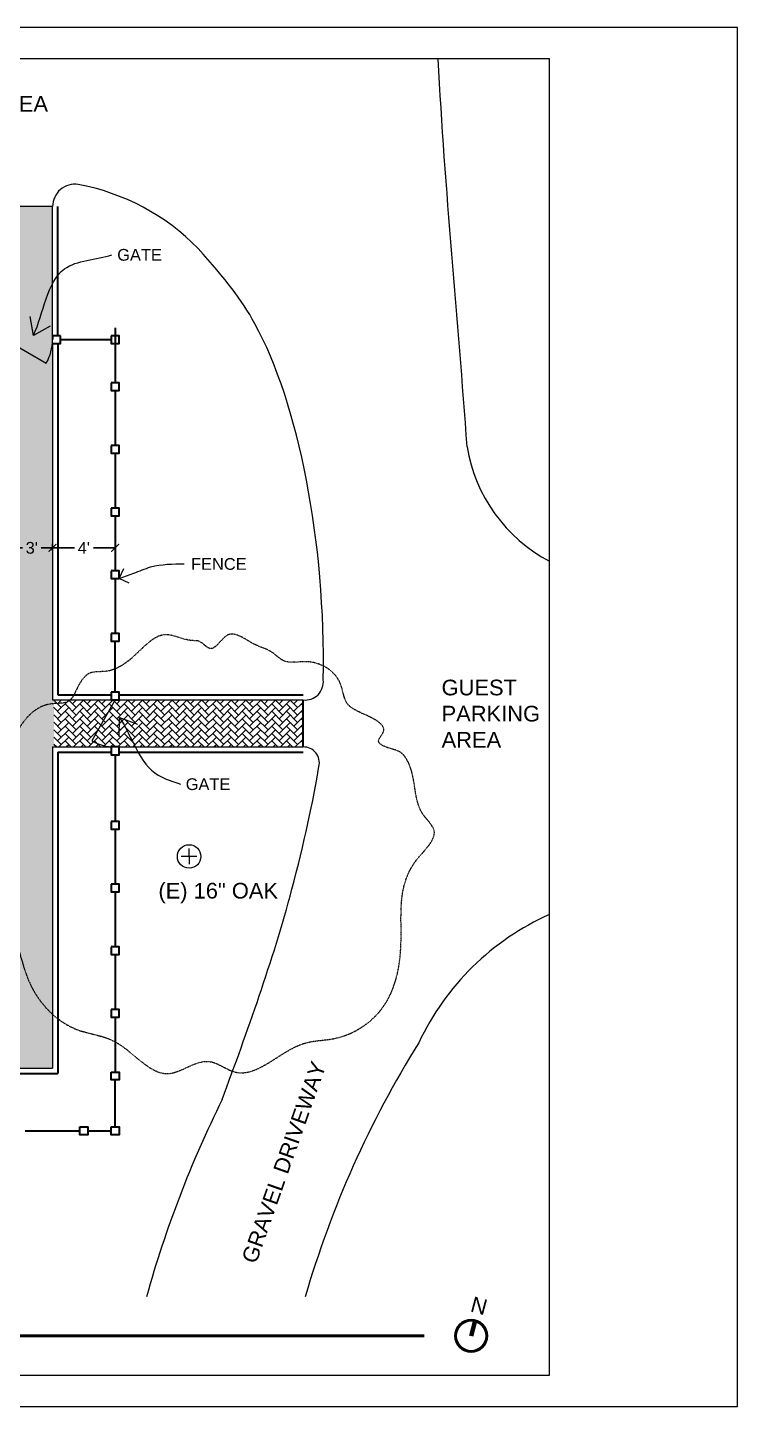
# Model space of a CAD drawing. Header units: inches. Extents: x -4969 to 16721, y 2489 to 24693.
# Drawn here: x 16177 to 16721, y 18000 to 19056 of the extents above; entities that cross this region are included whole.
import ezdxf

# ---------------------------------------------------------------- set-up
doc = ezdxf.new("R2010")
doc.units = ezdxf.units.IN
doc.header["$MEASUREMENT"] = 0
doc.linetypes.add('HIDDEN2', pattern=[0.1875, 0.125, -0.0625])
doc.layers.get('0').update_dxf_attribs({"lineweight": 5})
doc.layers.add('0-NPLT', color=1, linetype='Continuous', plot=False)
for name, color, linetype, lineweight in [('1', 1, 'Continuous', 9), ('2', 6, 'Continuous', 20), ('3', 3, 'Continuous', 30), ('5', 4, 'Continuous', 50), ('A-DIMSx', 7, 'Continuous', 9), ('A-TEXT', 7, 'Continuous', 20), ('A-TEXTx', 7, 'Continuous', 20), ('L-PLNT', 7, 'Continuous', 20)]:
    doc.layers.add(name, color=color, linetype=linetype, lineweight=lineweight)
doc.styles.get("Standard").update_dxf_attribs({"font": 'Arial.ttf'})
doc.dimstyles.get("Standard").update_dxf_attribs({"dimtxt": 3, "dimasz": 2, "dimexe": 0.03125, "dimexo": 0.0625, "dimgap": 0.03125, "dimtad": 0, "dimtoh": 1, "dimdec": 4, "dimlfac": 0.99985, "dimzin": 0, "dimdsep": 46, "dimlunit": 4, "dimtxsty": 'Standard', "dimblk": 'ARCHTICK', "dimblk1": 'ARCHTICK', "dimblk2": 'ARCHTICK', "dimcen": 0.09, "dimclrt": 256, "dimadec": 0, "dimazin": 0, "dimtfac": 1, "dimtdec": 4, "dimtofl": 0, "dimtmove": 0, "dimatfit": 3, "dimfxl": 1, "dimtolj": 1, "dimtzin": 0, "dimarcsym": 0})
pattern_1 = [(45, (8269.5746, 0), (4e-16, 5.65685425), [12, -4]), (135, (8272.403, 2.8284), (4e-16, 5.65685425), [12, -4])]

# ---------------------------------------------------------------- blocks, each defined once
blk = doc.blocks.new('_ArchTick')
at = {"color": 0, "linetype": 'ByBlock', "lineweight": 0, "const_width": 0.15}
blk.add_lwpolyline([(-0.5, -0.5), (0.5, 0.5)], dxfattribs=at)
blk = doc.blocks.new('_Open90')
at = {"color": 0, "linetype": 'ByBlock', "lineweight": -2}
for p, q in [((0, 0), (-1, 0)), ((-0.5, 0.5), (0, 0)), ((0, 0), (-0.5, -0.5))]:
    blk.add_line(p, q, dxfattribs=at)
blk = doc.blocks.new('*D739')
at = {"layer": 'A-DIMSx', "color": 0, "lineweight": -2, "ltscale": 0.25, "transparency": 16777216}
for p, q in [((16160.6, 18659.6), (16160.6, 18654)), ((16196.6, 18654.7), (16196.6, 18660)), ((16160.6, 18657), (16173.6, 18657)), ((16196.6, 18657), (16187.8, 18657))]:
    blk.add_line(p, q, dxfattribs=at)
at = {"layer": 'Defpoints', "color": 0, "ltscale": 0.25, "transparency": 16777216}
for p in [(16160.6, 18662.6), (16160.6, 18657), (16196.6, 18651.7)]:
    blk.add_point(p, dxfattribs=at)
at = {"layer": 'A-DIMSx', "color": 0, "lineweight": -2, "ltscale": 0.25, "transparency": 16777216, "xscale": 6, "yscale": 6, "zscale": 6, "rotation": 180}
blk.add_blockref('_ArchTick', (16160.6, 18657), dxfattribs=at)
at = {"layer": 'A-DIMSx', "color": 0, "lineweight": -2, "ltscale": 0.25, "transparency": 16777216, "xscale": 6, "yscale": 6, "zscale": 6}
blk.add_blockref('_ArchTick', (16196.6, 18657), dxfattribs=at)
at = {"layer": 'A-DIMSx', "ltscale": 0.25, "transparency": 16777216, "insert": (16180.7, 18657), "char_height": 9, "attachment_point": 5}
blk.add_mtext("\\A1;3'", dxfattribs=at)
blk = doc.blocks.new('*D740')
at = {"layer": 'A-DIMSx', "color": 0, "lineweight": -2, "ltscale": 0.25, "transparency": 16777216}
for p, q in [((16196.6, 18654.7), (16196.6, 18660)), ((16244.6, 18660.5), (16244.6, 18654)), ((16196.6, 18657), (16213.3, 18657)), ((16244.6, 18657), (16227.9, 18657))]:
    blk.add_line(p, q, dxfattribs=at)
at = {"layer": 'Defpoints', "color": 0, "ltscale": 0.25, "transparency": 16777216}
for p in [(16244.6, 18663.5), (16196.6, 18651.7), (16244.6, 18657)]:
    blk.add_point(p, dxfattribs=at)
at = {"layer": 'A-DIMSx', "color": 0, "lineweight": -2, "ltscale": 0.25, "transparency": 16777216, "xscale": 6, "yscale": 6, "zscale": 6, "rotation": 180}
blk.add_blockref('_ArchTick', (16196.6, 18657), dxfattribs=at)
at = {"layer": 'A-DIMSx', "color": 0, "lineweight": -2, "ltscale": 0.25, "transparency": 16777216, "xscale": 6, "yscale": 6, "zscale": 6}
blk.add_blockref('_ArchTick', (16244.6, 18657), dxfattribs=at)
at = {"layer": 'A-DIMSx', "ltscale": 0.25, "transparency": 16777216, "insert": (16220.6, 18657), "char_height": 9, "attachment_point": 5}
blk.add_mtext("\\A1;4'", dxfattribs=at)
blk = doc.blocks.new('BORDER 11X17')
at = {"layer": '0-NPLT', "lineweight": 9, "ltscale": 0.1}
blk.add_lwpolyline([(29864.74, -10461.77), (29048.74, -10461.77), (29048.74, -10989.77), (29864.74, -10989.77), (29864.74, -10461.77)], dxfattribs=at)
blk.add_lwpolyline([(29792.74, -10473.77), (29078.74, -10473.77), (29078.74, -10977.77), (29792.74, -10977.77)], close=True, dxfattribs=at)

msp = doc.modelspace()

# ---------------------------------------------------------------- hatches: boundary and pattern name
at = {"layer": '1', "ltscale": 0.25}
h = msp.add_hatch(dxfattribs=at)
h.set_pattern_fill('AR-HBONE', color=256, style=0)
h.set_pattern_definition(pattern_1)
h.paths.add_polyline_path([(16196.5869166, 18825.542813), (16196.5869166, 18831.542813), (16196.5869166, 18918.542813), (16160.5869166, 18918.542813), (16160.5869166, 18831.542813), (16160.5869166, 18825.542813), (16160.5869166, 18780.542813), (16160.5869166, 18744.542813), (16160.5869166, 18294.542813), (15866.0819205, 18294.542813), (15866.0819205, 18322.6678125), (15806.0819205, 18322.6678125), (15806.0819205, 18258.542813), (16196.5869166, 18258.542813), (16196.5869166, 18504.542813), (16197.5869166, 18504.542813), (16197.5869166, 18540.542813), (16196.5869166, 18540.542813)])
h = msp.add_hatch(dxfattribs=at)
h.set_pattern_fill('AR-HBONE', color=256, style=0)
h.set_pattern_definition(pattern_1)
h.paths.add_polyline_path([(16388.5538039, 18540.542813), (16197.5869166, 18540.542813), (16197.5869166, 18504.542813), (16388.5538039, 18504.542813)])

# ---------------------------------------------------------------- linework, layer by layer
at = {"layer": '0-NPLT', "lineweight": 9, "ltscale": 0.1}
msp.add_lwpolyline([(16577.3246808, 19031.5008975), (15149.3246808, 19031.5008975), (15149.3246808, 18023.5008975), (16577.3246808, 18023.5008975)], close=True, dxfattribs=at)
at = {"layer": '1'}
for p, q in [((16196.5869166, 18819.542813), (16196.5869166, 18918.542813)), ((16196.5869166, 18813.542813), (16196.5869166, 18540.542813)), ((16196.5869166, 18540.542813), (16388.5538039, 18540.542813)), ((16196.5869166, 18504.542813), (16388.5538039, 18504.542813)), ((16196.5869166, 18504.542813), (16196.5869166, 18258.542813)), ((15806.0819205, 18258.542813), (16196.5869166, 18258.542813))]:
    msp.add_line(p, q, dxfattribs=at)
at = {"layer": '2'}
msp.add_line((16196.5869166, 18918.542813), (16160.5869166, 18918.542813), dxfattribs=at)
at = {"layer": '2', "ltscale": 0.25}
for p, q in [((16160.5869166, 18816.542813), (16191.7638311, 18798.542813)), ((16244.5869166, 18540.542813), (16226.5869166, 18509.3658985))]:
    msp.add_line(p, q, dxfattribs=at)
at = {"layer": '2'}
for centre, radius, start, end in [((16213.8848243, 18918.2485323), 17.3004108, 82.2551355707, 179.025349357), ((16184.5341262, 18765.418872), 172.8997565, 44.3851169837, 79.4414666555), ((16634.0539843, 18754.1491228), 121.4427107, 189.3491568196, 242.1519633914), ((16390.0308266, 18554.5097169), 14.0447855, 263.9633150623, 6.3104239216), ((16388.8282934, 18492.331186), 12.2147116, 347.103640113, 91.2876615147), ((16659.3812355, 18192.5194848), 201.2503716, 114.0625474256, 154.8753755086), ((17139.0582639, 17865.2256194), 780.0320047, 148.0529503907, 163.7468430483), ((17078.2280841, 17859.3881807), 840, 153.4817884927, 164.5230705385)]:
    msp.add_arc(centre, radius, start, end, dxfattribs=at)
at = {"layer": '2', "ltscale": 0.25}
for centre, start, end in [((16160.5869166, 18816.542813), 330, 0), ((16244.5869166, 18540.542813), 240, 270)]:
    msp.add_arc(centre, 36, start, end, dxfattribs=at)
at = {"layer": '2'}
msp.add_open_spline([(16514.2244329, 18734.4207019), (16507.3242344, 18832.0246273), (16497.2918762, 18931.4664817), (16492.0344554, 19031.5008975)], degree=3, dxfattribs=at)
for points, knots in [([(16403.9905145, 18556.0534515), (16406.0372687, 18661.2615434), (16378.4724663, 18801.1840986), (16329.4280856, 18862.4211194), (16308.0976977, 18886.3584007)], [347.0778230212, 347.0778230212, 347.0778230212, 347.0778230212, 654.4311270147, 750.8732207441, 750.8732207441, 750.8732207441, 750.8732207441]), ([(16326.6023907, 18234.4332675), (16345.8676459, 18287.1567829), (16376.8848858, 18372.0421327), (16396.5855863, 18464.7343925), (16400.7348934, 18489.6050067)], [0, 0, 0, 0, 169.7563721545, 273.3093363629, 273.3093363629, 273.3093363629, 273.3093363629])]:
    msp.add_open_spline(points, degree=3, knots=knots, dxfattribs=at)
at = {"layer": '3', "ltscale": 0.25}
for p, q in [((16200.5869166, 18819.542813), (16200.5869166, 18918.542813)), ((16244.5869166, 18825.542813), (16244.5869166, 18783.542813)), ((16200.5869166, 18813.542813), (16200.5869166, 18544.542813)), ((16202.5869166, 18816.542813), (16241.5869166, 18816.542813)), ((16244.5869166, 18777.542813), (16244.5869166, 18735.542813)), ((16244.5869166, 18729.542813), (16244.5869166, 18687.542813)), ((16244.5869166, 18681.542813), (16244.5869166, 18639.542813)), ((16244.5869166, 18633.542813), (16244.5869166, 18591.542813)), ((16244.5869166, 18546.542813), (16244.5869166, 18585.542813)), ((16200.5869166, 18544.542813), (16241.5869166, 18544.542813)), ((16247.5869166, 18544.542813), (16388.5538039, 18544.542813)), ((16388.5538039, 18504.542813), (16388.5538039, 18540.542813)), ((16200.5869166, 18500.542813), (16241.5869166, 18500.542813)), ((16200.5869166, 18500.542813), (16200.5869166, 18254.542813)), ((16244.5869166, 18498.542813), (16244.5869166, 18447.542813)), ((16247.5869166, 18500.542813), (16388.5538039, 18500.542813)), ((16244.5869166, 18441.542813), (16244.5869166, 18399.542813)), ((16244.5869166, 18393.542813), (16244.5869166, 18351.542813)), ((16244.5869166, 18345.542813), (16244.5869166, 18303.542813)), ((16244.5869166, 18297.542813), (16244.5869166, 18255.542813)), ((15802.0819205, 18254.542813), (16200.5869166, 18254.542813)), ((16244.5869166, 18213.542813), (16244.5869166, 18249.542813)), ((16175.5538039, 18210.542813), (16217.5538039, 18210.542813)), ((16223.5538039, 18210.542813), (16241.5869166, 18210.542813))]:
    msp.add_line(p, q, dxfattribs=at)
for points in [[(16202.5869166, 18819.542813), (16196.5869166, 18819.542813), (16196.5869166, 18816.542813)], [(16196.5869166, 18813.542813), (16202.5869166, 18813.542813), (16202.5869166, 18819.542813)], [(16241.5869166, 18819.542813), (16241.5869166, 18813.542813), (16247.5869166, 18813.542813), (16247.5869166, 18819.542813), (16241.5869166, 18819.542813)], [(16241.5869166, 18783.542813), (16241.5869166, 18777.542813), (16247.5869166, 18777.542813), (16247.5869166, 18783.542813), (16241.5869166, 18783.542813)], [(16241.5869166, 18735.542813), (16241.5869166, 18729.542813), (16247.5869166, 18729.542813), (16247.5869166, 18735.542813), (16241.5869166, 18735.542813)], [(16241.5869166, 18687.542813), (16241.5869166, 18681.542813), (16247.5869166, 18681.542813), (16247.5869166, 18687.542813), (16241.5869166, 18687.542813)], [(16241.5869166, 18639.542813), (16241.5869166, 18633.542813), (16247.5869166, 18633.542813), (16247.5869166, 18639.542813), (16241.5869166, 18639.542813)], [(16241.5869166, 18591.542813), (16241.5869166, 18585.542813), (16247.5869166, 18585.542813), (16247.5869166, 18591.542813), (16241.5869166, 18591.542813)], [(16241.5869166, 18546.542813), (16241.5869166, 18540.542813), (16247.5869166, 18540.542813), (16247.5869166, 18546.542813), (16241.5869166, 18546.542813)], [(16241.5869166, 18504.542813), (16241.5869166, 18498.542813), (16247.5869166, 18498.542813), (16247.5869166, 18504.542813), (16241.5869166, 18504.542813)], [(16241.5869166, 18447.542813), (16241.5869166, 18441.542813), (16247.5869166, 18441.542813), (16247.5869166, 18447.542813), (16241.5869166, 18447.542813)], [(16241.5869166, 18399.542813), (16241.5869166, 18393.542813), (16247.5869166, 18393.542813), (16247.5869166, 18399.542813), (16241.5869166, 18399.542813)], [(16241.5869166, 18351.542813), (16241.5869166, 18345.542813), (16247.5869166, 18345.542813), (16247.5869166, 18351.542813), (16241.5869166, 18351.542813)], [(16241.5869166, 18303.542813), (16241.5869166, 18297.542813), (16247.5869166, 18297.542813), (16247.5869166, 18303.542813), (16241.5869166, 18303.542813)], [(16241.5869166, 18255.542813), (16247.5869166, 18255.542813), (16247.5869166, 18249.542813), (16241.5869166, 18249.542813), (16241.5869166, 18255.542813)], [(16217.5538039, 18213.542813), (16223.5538039, 18213.542813), (16223.5538039, 18207.542813), (16217.5538039, 18207.542813), (16217.5538039, 18213.542813)], [(16241.5869166, 18213.542813), (16247.5869166, 18213.542813), (16247.5869166, 18207.542813), (16241.5869166, 18207.542813), (16241.5869166, 18213.542813)]]:
    msp.add_lwpolyline(points, dxfattribs=at)
at = {"layer": '5', "ltscale": 0.1}
for p, q in [((16516.8347595, 18053.6510923), (16519.9405881, 18065.2422022)), ((16517.3177224, 18053.5216827), (16520.423551, 18065.1127927)), ((16517.8006853, 18053.3922732), (16520.9065139, 18064.9833831)), ((15197.3177224, 18053.5216827), (16481.3177224, 18053.5216827))]:
    msp.add_line(p, q, dxfattribs=at)
msp.add_circle((16517.3177224, 18053.5216827), 12, dxfattribs=at)
at = {"layer": 'A-TEXTx'}
msp.add_open_spline([(16258.8552676, 18637.6688601), (16263.1486981, 18639.2409532), (16275.3084095, 18644.7401233), (16288.9188553, 18644.7190541), (16297.5631224, 18644.7190541)], degree=3, knots=[0, 0, 0, 0, 13.7166030378, 39.6494043676, 39.6494043676, 39.6494043676, 39.6494043676], dxfattribs=at)
at = {"layer": 'L-PLNT', "ltscale": 0.1}
for p, q in [((16307.2262641, 18420.705371), (16295.2262641, 18420.705371)), ((16301.2262641, 18420.705371), (16301.2262641, 18426.705371)), ((16301.2262641, 18420.705371), (16301.2262641, 18414.705371))]:
    msp.add_line(p, q, dxfattribs=at)
msp.add_circle((16301.2262641, 18420.705371), 9, dxfattribs=at)
at = {"layer": 'L-PLNT', "linetype": 'HIDDEN2', "ltscale": 0.005}
msp.add_open_spline([(16307.4393927, 18585.807927), (16304.9898977, 18585.931188), (16296.8198858, 18586.342311), (16279.3284212, 18595.3970345), (16260.5755259, 18574.3357046), (16242.7617676, 18560.9111709), (16222.4895884, 18563.1915991), (16215.6633272, 18550.3281868), (16209.7117277, 18537.0556382), (16181.11994, 18540.4441332), (16164.5473134, 18509.9930484), (16157.3306041, 18484.5746352), (16160.4436162, 18462.1400786), (16145.6198962, 18435.0572835), (16143.2944256, 18395.328193), (16170.1529538, 18362.5943116), (16175.029968, 18319.0246043), (16208.4798084, 18285.8736979), (16251.2314977, 18282.5712127), (16279.2459789, 18241.0578949), (16313.3765455, 18270.8901404), (16346.9845673, 18243.1440099), (16377.5560527, 18280.3391838), (16419.7539079, 18279.3648118), (16450.2951855, 18299.2747458), (16462.2053928, 18331.1827676), (16464.9608322, 18369.532136), (16460.067909, 18408.4408176), (16495.971271, 18437.5469984), (16475.3309416, 18455.7546687), (16474.8389794, 18477.0590678), (16467.2862959, 18502.1977566), (16453.0537734, 18503.2373841), (16444.0678499, 18508.8832299), (16456.8512095, 18520.6439929), (16434.6270464, 18529.4580529), (16419.7079253, 18537.2735724), (16418.412834, 18560.1860405), (16395.6308773, 18572.955911), (16374.8901277, 18567.2727467), (16364.0692118, 18579.0627909), (16349.0923286, 18582.3769932), (16330.9643462, 18598.2971691), (16318.8647179, 18573.4602599), (16311.1603539, 18585.4301306), (16307.223126, 18585.8336306), (16307.1147198, 18585.8447404)], degree=3, knots=[0, 0, 0, 0, 7.389337939, 24.6462959619, 52.3336691463, 78.8576714233, 90.5396736919, 107.5852217564, 117.1314534926, 131.0143618161, 180.8897264884, 199.7850248523, 211.455763629, 247.0645364511, 289.2090157661, 321.3763764552, 368.8655445351, 417.0527280981, 446.6892199703, 495.616345271, 527.4055185742, 548.1632946962, 605.738693292, 629.7426929183, 674.097996099, 703.0979373572, 729.193481421, 789.4061939322, 816.5709824797, 831.1855859678, 858.1173409593, 882.9901915203, 895.3618854622, 900.7378530776, 908.4685807242, 930.7242357077, 944.3979216285, 960.8005924981, 991.4901174729, 1007.9575700763, 1019.6314547034, 1034.8149706662, 1056.2485381631, 1072.7967055423, 1084.3373814844, 1084.6641347537, 1084.6641347537, 1084.6641347537, 1084.6641347537], dxfattribs=at)

# ---------------------------------------------------------------- block references
at = {"ltscale": 0.1, "xscale": 2, "yscale": 2, "zscale": 2}
msp.add_blockref('BORDER 11X17', (-43008.1537846, 39979.0450796), dxfattribs=at)
at = {"layer": 'A-TEXTx', "xscale": 12, "yscale": 12, "zscale": 12, "rotation": 200.11083405023}
msp.add_blockref('_Open90', (16247.5869166, 18633.542813), dxfattribs=at)

# ---------------------------------------------------------------- texts
at = {"ltscale": 0.1, "insert": (16523.3835354, 18076.6003394), "char_height": 12, "width": 22.301156179, "attachment_point": 5, "rotation": 345}
msp.add_mtext('{N}', dxfattribs=at)
at = {"layer": 'A-TEXT'}
msp.add_text('FENCE', height=9, dxfattribs=at).set_placement((16302.6929286, 18640.2190541))
at = {"layer": 'A-TEXT', "ltscale": 0.25, "char_height": 12, "attachment_point": 4}
for s, insert, width in [('PARKING AREA', (16067.384278, 18997.0477778), 221.839110092), ('GUEST \\PPARKING\\PAREA', (16494.6663363, 18530.0765799), 80.594355222), ('{(E) 16" OAK}', (16277.7031385, 18392.673699), 221.839110092)]:
    msp.add_mtext(s, dxfattribs=dict(at, insert=insert, width=width))
at = {"layer": 'A-TEXT', "ltscale": 0.25, "char_height": 9, "attachment_point": 4}
for insert in [(16246.1459626, 18881.3958797), (16298.6386403, 18475.9954189)]:
    msp.add_mtext('{GATE}', dxfattribs=dict(at, insert=insert))
at = {"layer": 'A-TEXT', "ltscale": 0.25, "insert": (16346.9002886, 18110.0535371), "char_height": 12, "width": 221.839110092, "attachment_point": 4, "rotation": 70.5503856931}
msp.add_mtext('{GRAVEL DRIVEWAY}', dxfattribs=at)

# ---------------------------------------------------------------- dimensions: what is measured, and where the dimension line sits
at = {"layer": 'A-DIMSx', "ltscale": 0.25}
dim = msp.add_linear_dim(base=(16160.5819205, 18657.0042282), p1=(16196.5819205, 18651.6678558), p2=(16160.5819205, 18662.5956175), dimstyle='Standard', override={"dimscale": 0.5, "dimtxt": 18, "dimasz": 12, "dimexe": 6, "dimexo": 6, "dimgap": 6, "dimlfac": -47.9928, "dimtmove": 1}, dxfattribs=at)
dim.commit()
dim.dimension.update_dxf_attribs({"geometry": '*D739', "text_midpoint": (16180.7064993, 18657.0042282), "dimtype": 160})
dim = msp.add_linear_dim(base=(16244.5819205, 18657.0042282), p1=(16196.5819205, 18651.6678558), p2=(16244.5819205, 18663.5146963), dimstyle='Standard', override={"dimscale": 0.5, "dimtxt": 18, "dimasz": 12, "dimexe": 6, "dimexo": 6, "dimgap": 6, "dimlfac": -47.9928, "dimtmove": 1}, dxfattribs=at)
dim.commit()
dim.dimension.update_dxf_attribs({"geometry": '*D740', "text_midpoint": (16220.5819205, 18657.0042282)})

# ---------------------------------------------------------------- leaders
at = {"layer": 'A-TEXTx', "path_type": 1, "annotation_type": 0, "has_hookline": 1, "hookline_direction": 0, "text_width": 32.8874488}
for points in [[(16181.9854501, 18819.6454827), (16205.7858786, 18870.6764566), (16242.1459626, 18881.3958797)], [(16247.9140188, 18527.2161744), (16277.5331687, 18482.9271247), (16294.6386403, 18475.9954189)]]:
    msp.add_leader(points, dimstyle='Standard', override={"dimasz": 12, "dimgap": 4, "dimldrblk": 'Open90', "dimlwd": -1}, dxfattribs=at)

doc.saveas('drawing.dxf')
